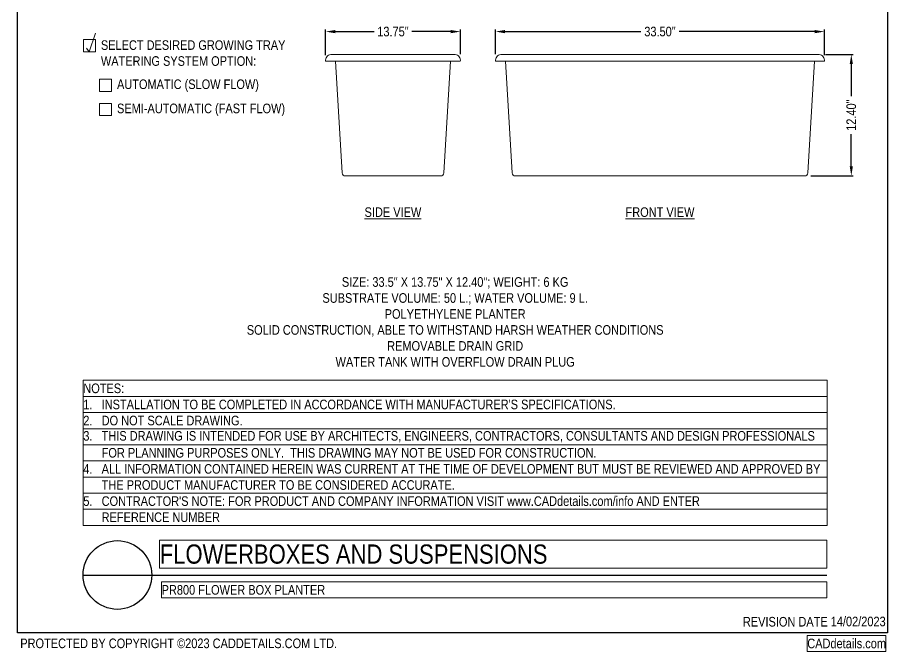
# Model space of a CAD drawing. Header units: inches. Extents: x 0 to 216, y -5 to 280.
# Drawn here: x 0 to 216, y -4.7 to 152.7 of the extents above; entities that cross this region are included whole.
import ezdxf

# ---------------------------------------------------------------- set-up
doc = ezdxf.new("R2010")
doc.units = ezdxf.units.IN
doc.header["$LTSCALE"] = 10
doc.header["$MEASUREMENT"] = 0
doc.header["$PDMODE"] = 35
doc.layers.get('0').update_dxf_attribs({"linetype": 'CONTINUOUS'})
doc.layers.get('Defpoints').update_dxf_attribs({"linetype": 'CONTINUOUS'})
for name, color, linetype, lineweight in [('CADdetails-1-ANNO', 41, 'CONTINUOUS', 5), ('CADdetails-3-FINE', 11, 'CONTINUOUS', 5), ('CADdetails-4-LIGHT', 3, 'CONTINUOUS', 9), ('CADdetails-5-MEDIUM', 4, 'CONTINUOUS', 18), ('CADdetails-6-HEAVY', 6, 'CONTINUOUS', 30), ('Company LOGO$0$CADdetails-1-ANNO', 41, 'CONTINUOUS', 5)]:
    doc.layers.add(name, color=color, linetype=linetype, lineweight=lineweight)
doc.layers.add('Company LOGO$0$CADdetails-9-TITLEBLOCK', color=7, linetype='CONTINUOUS')
doc.styles.add('CADdetails-DETAILTITLE', font='ARIALN.TTF', dxfattribs={"height": 4.77})
doc.styles.add('CADdetails-DIMENSIONS', font='ARIALN.TTF', dxfattribs={"height": 2.38})
doc.styles.add('CADdetails-NOTES', font='ARIALN.TTF', dxfattribs={"height": 2.38})
doc.styles.add('Company LOGO$0$CADdetails-DIMENSIONS', font='ARIALN.TTF', dxfattribs={"height": 2.38})
doc.styles.add('Company LOGO$0$CADdetails-NOTES', font='ARIALN.TTF', dxfattribs={"height": 2.38})
doc.dimstyles.new('CADdetails-DIM', dxfattribs={"dimtxt": 2.38, "dimasz": 2.38, "dimexe": 0.5, "dimexo": 1.5, "dimgap": 1, "dimtad": 0, "dimzin": 0, "dimdsep": 46, "dimtxsty": 'CADdetails-DIMENSIONS', "dimcen": 1, "dimclrd": 256, "dimclre": 256, "dimclrt": 256, "dimadec": 0, "dimazin": 0, "dimtfac": 1, "dimtofl": 0, "dimtmove": 0, "dimatfit": 3, "dimfxl": 1, "dimtolj": 1, "dimtzin": 0, "dimarcsym": 0})

# ---------------------------------------------------------------- blocks, each defined once
blk = doc.blocks.new('*T1')
at = {"layer": 'Defpoints', "color": 8, "linetype": 'ByBlock', "lineweight": 0, "transparency": 16777216}
for p, q in [((0, 0), (165.2, 0)), ((0, 0), (0, -4)), ((165.2, 0), (165.2, -4)), ((0, -4), (165.2, -4))]:
    blk.add_line(p, q, dxfattribs=at)
at = {"layer": 'CADdetails-5-MEDIUM', "transparency": 16777216, "insert": (0.06, -2), "char_height": 2.38, "width": 165.0809, "attachment_point": 4, "style": 'CADdetails-NOTES'}
blk.add_mtext('PR800 FLOWER BOX PLANTER', dxfattribs=at)
blk = doc.blocks.new('*T2')
at = {"layer": 'Defpoints', "color": 8, "linetype": 'ByBlock', "lineweight": 0, "transparency": 16777216}
for p, q in [((0, 0), (165.65, 0)), ((0, 0), (0, -7)), ((165.65, 0), (165.65, -7)), ((0, -7), (165.65, -7))]:
    blk.add_line(p, q, dxfattribs=at)
at = {"layer": 'CADdetails-6-HEAVY', "transparency": 16777216, "insert": (0.06, -3.5), "char_height": 4.77, "width": 165.5323, "attachment_point": 4, "style": 'CADdetails-DETAILTITLE'}
blk.add_mtext('FLOWERBOXES AND SUSPENSIONS', dxfattribs=at)
blk = doc.blocks.new('*T13')
at = {"layer": 'Defpoints', "color": 8, "linetype": 'ByBlock', "lineweight": 0, "transparency": 16777216}
for p, q in [((0, 0), (184.71, 0)), ((0, 0), (0, -36)), ((184.71, 0), (184.71, -36)), ((0, -4), (184.71, -4)), ((0, -8), (184.71, -8)), ((0, -12), (184.71, -12)), ((0, -16), (184.71, -16)), ((0, -20), (184.71, -20)), ((0, -24), (184.71, -24)), ((0, -28), (184.71, -28)), ((0, -32), (184.71, -32)), ((0, -36), (184.71, -36))]:
    blk.add_line(p, q, dxfattribs=at)
at = {"layer": 'Company LOGO$0$CADdetails-1-ANNO', "transparency": 16777216, "char_height": 2.38, "width": 184.5948, "attachment_point": 4, "style": 'Company LOGO$0$CADdetails-NOTES'}
for s, insert in [('NOTES:', (0.06, -2)), ("1.   INSTALLATION TO BE COMPLETED IN ACCORDANCE WITH MANUFACTURER'S SPECIFICATIONS.", (0.06, -6)), ('2.   DO NOT SCALE DRAWING.', (0.06, -10)), ('3.   THIS DRAWING IS INTENDED FOR USE BY ARCHITECTS, ENGINEERS, CONTRACTORS, CONSULTANTS AND DESIGN PROFESSIONALS', (0.06, -14)), ('      FOR PLANNING PURPOSES ONLY.  THIS DRAWING MAY NOT BE USED FOR CONSTRUCTION.', (0.06, -18)), ('4.   ALL INFORMATION CONTAINED HEREIN WAS CURRENT AT THE TIME OF DEVELOPMENT BUT MUST BE REVIEWED AND APPROVED BY', (0.06, -22)), ('      THE PRODUCT MANUFACTURER TO BE CONSIDERED ACCURATE.', (0.06, -26)), ("5.   CONTRACTOR'S NOTE: FOR PRODUCT AND COMPANY INFORMATION VISIT www.CADdetails.com/info AND ENTER", (0.06, -30)), ('      REFERENCE NUMBER', (0.06, -34))]:
    blk.add_mtext(s, dxfattribs=dict(at, insert=insert))
blk = doc.blocks.new('*T14')
at = {"layer": 'Defpoints', "color": 8, "linetype": 'ByBlock', "lineweight": 0, "transparency": 16777216}
for p, q in [((0, 0), (19.6, 0)), ((0, 0), (0, -4)), ((19.6, 0), (19.6, -4)), ((0, -4), (19.6, -4))]:
    blk.add_line(p, q, dxfattribs=at)
at = {"layer": 'Company LOGO$0$CADdetails-1-ANNO', "transparency": 16777216, "insert": (0.06, -2), "char_height": 2.38, "width": 19.4793, "attachment_point": 4, "style": 'Company LOGO$0$CADdetails-NOTES'}
blk.add_mtext('CADdetails.com', dxfattribs=at)
blk = doc.blocks.new('Company LOGO')
at = {"layer": 'Company LOGO$0$CADdetails-9-TITLEBLOCK'}
for p, q in [((0, 0), (0, 280)), ((216, 280), (216, 0)), ((216, 0), (0, 0))]:
    blk.add_line(p, q, dxfattribs=at)
for name, p in [('*T13', (16.3, 62.65)), ('*T14', (196, -0.69))]:
    blk.add_blockref(name, p)
at = {"layer": 'Company LOGO$0$CADdetails-1-ANNO', "char_height": 2.38, "attachment_point": 1}
for s, width, gutter_width, insert, style in [('REVISION DATE', 24.5006, 11.9, (180.08, 3.91), 'Company LOGO$0$CADdetails-NOTES'), ('14/02/2023', 13.6761, 23.85, (201.88, 3.98), 'Company LOGO$0$CADdetails-DIMENSIONS')]:
    blk.add_mtext_dynamic_manual_height_columns(s, width=width, gutter_width=gutter_width, heights=[0], dxfattribs=dict(at, insert=insert, style=style))
at = {"layer": 'Company LOGO$0$CADdetails-1-ANNO', "insert": (0.71, -1.45), "char_height": 2.38, "width": 82.1295, "attachment_point": 1, "style": 'Company LOGO$0$CADdetails-NOTES'}
blk.add_mtext('PROTECTED BY COPYRIGHT ©2023 CADDETAILS.COM LTD.', dxfattribs=at)
blk = doc.blocks.new('*D5')
at = {"layer": 'CADdetails-1-ANNO', "lineweight": -2, "transparency": 16777216}
for p, q in [((200.55, 143.56), (207.49, 143.56)), ((206.99, 141.18), (206.99, 133.16)), ((206.99, 115.77), (206.99, 123.79)), ((196.91, 113.39), (207.49, 113.39))]:
    blk.add_line(p, q, dxfattribs=at)
at = {"layer": 'CADdetails-1-ANNO', "transparency": 16777216}
for points in [[(206.6, 141.18), (207.39, 141.18), (206.99, 143.56)], [(206.6, 115.77), (207.39, 115.77), (206.99, 113.39)]]:
    blk.add_solid(points, dxfattribs=at)
at = {"layer": 'Defpoints', "color": 0, "transparency": 16777216}
for p in [(199.05, 143.56), (206.99, 143.56), (195.41, 113.39)]:
    blk.add_point(p, dxfattribs=at)
at = {"layer": 'CADdetails-1-ANNO', "transparency": 16777216, "insert": (206.99, 128.48), "char_height": 2.38, "attachment_point": 5, "rotation": 90, "style": 'CADdetails-DIMENSIONS'}
blk.add_mtext('\\A1;12.40"', dxfattribs=at)
blk = doc.blocks.new('*D7')
at = {"layer": 'CADdetails-1-ANNO', "lineweight": -2, "transparency": 16777216}
for p, q in [((118.68, 143.58), (118.68, 149.72)), ((121.06, 149.22), (154.72, 149.22)), ((197.93, 149.22), (164.28, 149.22)), ((200.31, 143.35), (200.31, 149.72))]:
    blk.add_line(p, q, dxfattribs=at)
at = {"layer": 'CADdetails-1-ANNO', "transparency": 16777216}
for points in [[(121.06, 149.62), (121.06, 148.82), (118.68, 149.22)], [(197.93, 149.62), (197.93, 148.82), (200.31, 149.22)]]:
    blk.add_solid(points, dxfattribs=at)
at = {"layer": 'Defpoints', "color": 0, "transparency": 16777216}
for p in [(200.31, 149.22), (118.68, 142.08), (200.31, 141.85)]:
    blk.add_point(p, dxfattribs=at)
at = {"layer": 'CADdetails-1-ANNO', "transparency": 16777216, "insert": (159.5, 149.22), "char_height": 2.38, "attachment_point": 5, "style": 'CADdetails-DIMENSIONS'}
blk.add_mtext('\\A1;33.50"', dxfattribs=at)
blk = doc.blocks.new('*D8')
at = {"layer": 'CADdetails-1-ANNO', "lineweight": -2, "transparency": 16777216}
for p, q in [((76.5, 143.35), (76.5, 149.72)), ((78.88, 149.22), (88.54, 149.22)), ((107.57, 149.22), (97.91, 149.22)), ((109.95, 143.58), (109.95, 149.72))]:
    blk.add_line(p, q, dxfattribs=at)
at = {"layer": 'CADdetails-1-ANNO', "transparency": 16777216}
for points in [[(78.88, 149.62), (78.88, 148.82), (76.5, 149.22)], [(107.57, 149.62), (107.57, 148.82), (109.95, 149.22)]]:
    blk.add_solid(points, dxfattribs=at)
at = {"layer": 'Defpoints', "color": 0, "transparency": 16777216}
for p in [(109.95, 149.22), (76.5, 141.85), (109.95, 142.08)]:
    blk.add_point(p, dxfattribs=at)
at = {"layer": 'CADdetails-1-ANNO', "transparency": 16777216, "insert": (93.22, 149.22), "char_height": 2.38, "attachment_point": 5, "style": 'CADdetails-DIMENSIONS'}
blk.add_mtext('\\A1;13.75"', dxfattribs=at)
blk = doc.blocks.new('PR800_fv')
at = {"layer": 'CADdetails-5-MEDIUM'}
for points in [[(-16.76, 11.688, -0.415516), (-16.24, 12.391)], [(-15.754, 11.688), (-15.075, 0.309, 0.396844), (-14.747, 0), (14.747, 0, 0.396844), (15.075, 0.309), (15.754, 11.688)], [(16.76, 11.688, 0.415516), (16.24, 12.391)]]:
    blk.add_lwpolyline(points, format="xyb", dxfattribs=at)
for points in [[(16.76, 11.688), (-16.76, 11.688)], [(16.24, 12.391), (-16.24, 12.391)]]:
    blk.add_lwpolyline(points, dxfattribs=at)
blk = doc.blocks.new('PR800_sv')
at = {"layer": 'CADdetails-5-MEDIUM'}
for points in [[(-6.865, 11.688, -0.415516), (-6.346, 12.391)], [(-5.86, 11.688), (-5.18, 0.309, 0.396844), (-4.853, 0), (4.853, 0, 0.396844), (5.18, 0.309), (5.86, 11.688)], [(6.865, 11.688, 0.415516), (6.346, 12.391)]]:
    blk.add_lwpolyline(points, format="xyb", dxfattribs=at)
for points in [[(6.865, 11.688), (-6.865, 11.688)], [(6.346, 12.391), (-6.346, 12.391)]]:
    blk.add_lwpolyline(points, dxfattribs=at)

msp = doc.modelspace()

# ---------------------------------------------------------------- linework, layer by layer
at = {"layer": 'CADdetails-3-FINE'}
for points in [[(16.369, 144.225), (19.369, 144.225), (19.369, 147.225), (16.369, 147.225)], [(20.369, 134.378), (23.369, 134.378), (23.369, 137.378), (20.369, 137.378)], [(20.369, 128.378), (23.369, 128.378), (23.369, 131.378), (20.369, 131.378)]]:
    msp.add_lwpolyline(points, close=True, dxfattribs=at)
at = {"layer": 'CADdetails-4-LIGHT'}
msp.add_lwpolyline([(17.134, 145.098), (17.789, 144.225), (19.373, 148.86)], dxfattribs=at)
at = {"layer": 'CADdetails-6-HEAVY'}
msp.add_line((16.299, 14.322), (200.936, 14.322), dxfattribs=at)
msp.add_circle((24.826, 14.322), 8.527, dxfattribs=at)

# ---------------------------------------------------------------- block references
for name, p in [('Company LOGO', (0, 0)), ('*T2', (35.283, 22.987)), ('*T1', (35.735, 12.622))]:
    msp.add_blockref(name, p)
at = {"layer": 'CADdetails-5-MEDIUM', "xscale": 2.434902785062566, "yscale": 2.434902785062566, "zscale": 2.434902785062566}
for name, p in [('PR800_sv', (93.214, 113.391)), ('PR800_fv', (159.507, 113.391))]:
    msp.add_blockref(name, p, dxfattribs=at)

# ---------------------------------------------------------------- texts
at = {"layer": 'CADdetails-1-ANNO', "style": 'CADdetails-NOTES'}
for s, insert, char_height, width, attachment_point in [('SELECT DESIRED GROWING TRAY WATERING SYSTEM OPTION:', (20.732, 143.878), 2.375, 48.95523, 4), ('AUTOMATIC (SLOW FLOW)', (24.732, 135.798), 2.375, 37.70174, 4), ('SEMI-AUTOMATIC (FAST FLOW)', (24.732, 129.798), 2.375, 41.55646, 4), ('SIZE: 33.5" X 13.75" X 12.40"; WEIGHT: 6 KG\\PSUBSTRATE VOLUME: 50 L.; WATER VOLUME: 9 L.\\PPOLYETHYLENE PLANTER\\PSOLID CONSTRUCTION, ABLE TO WITHSTAND HARSH WEATHER CONDITIONS\\PREMOVABLE DRAIN GRID\\PWATER TANK WITH OVERFLOW DRAIN PLUG', (108.661, 88.252), 2.38, 107.63496, 2)]:
    msp.add_mtext(s, dxfattribs=dict(at, insert=insert, char_height=char_height, width=width, attachment_point=attachment_point))
at = {"layer": 'CADdetails-1-ANNO', "char_height": 2.38, "attachment_point": 2, "style": 'CADdetails-NOTES'}
for s, width, insert in [('{\\LSIDE VIEW}', 15.89432, (93.214, 105.593)), ('{\\LFRONT VIEW}', 19.08043, (159.507, 105.596))]:
    msp.add_mtext_dynamic_manual_height_columns(s, width=width, gutter_width=11.9, heights=[0], dxfattribs=dict(at, insert=insert))

# ---------------------------------------------------------------- dimensions: what is measured, and where the dimension line sits
at = {"layer": 'CADdetails-1-ANNO'}
for base, p1, p2, text, picture, middle in [((109.947, 149.221), (76.497, 141.85), (109.947, 142.076), '13.75"', '*D8', (93.222, 149.221)), ((200.315, 149.221), (118.682, 142.076), (200.315, 141.85), '33.50"', '*D7', (159.498, 149.221))]:
    dim = msp.add_linear_dim(base=base, p1=p1, p2=p2, text=text, dimstyle='CADdetails-DIM', dxfattribs=at)
    dim.commit()
    dim.dimension.update_dxf_attribs({"geometry": picture, "text_midpoint": middle})
dim = msp.add_linear_dim(base=(206.994, 143.562), p1=(195.414, 113.391), p2=(199.05, 143.562), angle=90, text='12.40"', dimstyle='CADdetails-DIM', dxfattribs=at)
dim.commit()
dim.dimension.update_dxf_attribs({"geometry": '*D5', "text_midpoint": (206.994, 128.476)})

doc.saveas('drawing.dxf')
